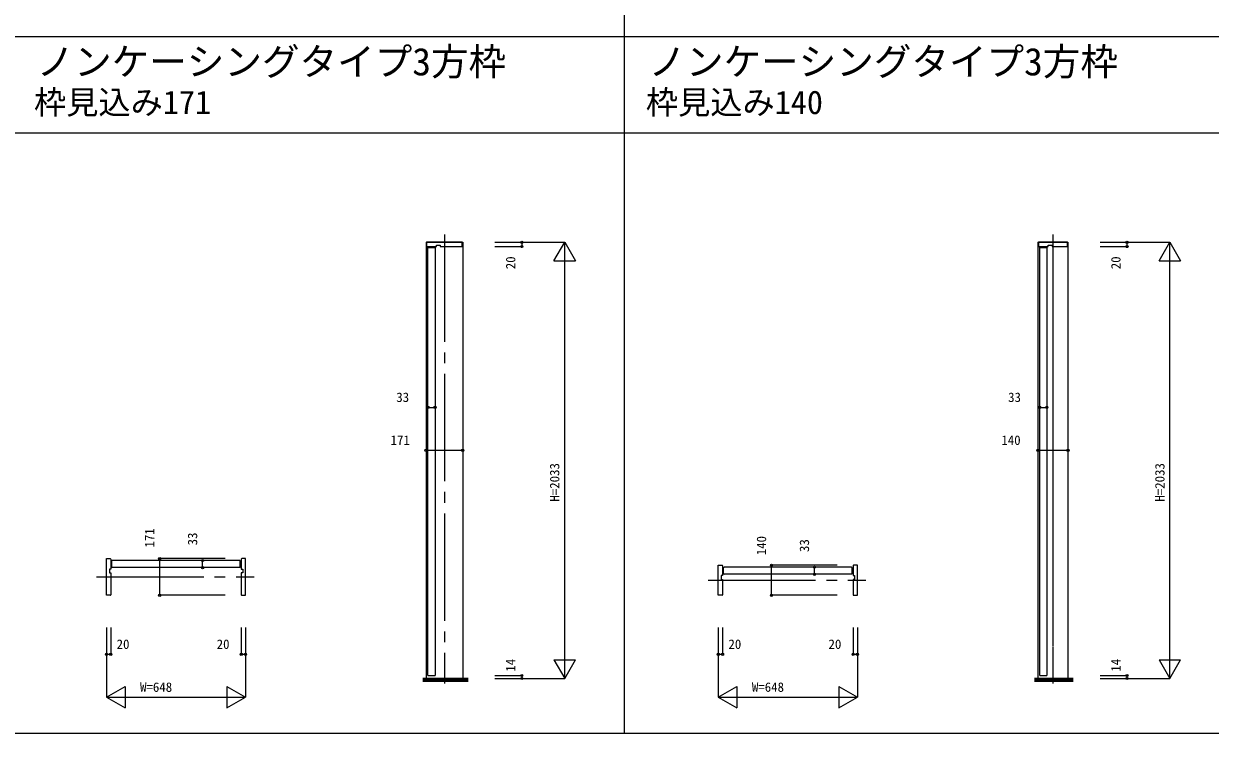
# Model space of a CAD drawing. Units: millimetres, scale not verified. Extents: x -14341 to 14341, y -10000 to 10000.
# Drawn here: x -11438 to -5911, y -10000 to -6694 of the extents above; entities that cross this region are included whole.
import ezdxf
from ezdxf.enums import TextEntityAlignment as Align

# ---------------------------------------------------------------- set-up
doc = ezdxf.new("R2010")
doc.units = ezdxf.units.MM
doc.header["$LTSCALE"] = 50
doc.linetypes.add('USER1', pattern=[13, 10, -1, 1, -1])
doc.layers.add('0-0_0', color=7, linetype='Continuous')
for name, color, linetype, lineweight in [('0-1_YKK_F1', 7, 'Continuous', 18), ('0-3_YKK_N1', 2, 'Continuous', 18), ('0-4_YKK_B1', 4, 'Continuous', 18), ('0-5_YKK_Z1', 7, 'Continuous', 18)]:
    doc.layers.add(name, color=color, linetype=linetype, lineweight=lineweight)
doc.styles.add('ＭＳ ゴシック', font='')
doc.styles.get('ＭＳ ゴシック').set_extended_font_data('MS Gothic')

msp = doc.modelspace()

# ---------------------------------------------------------------- linework, layer by layer
at = {"layer": '0-1_YKK_F1'}
for p, q in [((-8640.01, -10000), (-8640.01, 9500)), ((-14340.01, -6752.5), (8459.99, -6752.5)), ((-14340.01, -7202.5), (8459.99, -7202.5)), ((-14340.01, -10000), (14341.01, -10000))]:
    msp.add_line(p, q, dxfattribs=at)
at = {"layer": '0-3_YKK_N1'}
for p, q in [((-9243.01, -7712.01), (-8918.01, -7712.01)), ((-9243.01, -7732.01), (-9118.01, -7732.01)), ((-9118.01, -7712.01), (-9118.01, -7732.01)), ((-8968.01, -7798.62), (-8918.01, -7712.01)), ((-8918.01, -9745.01), (-8918.01, -7712.01)), ((-8918.01, -7712.01), (-8868.01, -7798.62)), ((-6424.01, -7712.01), (-6099.01, -7712.01)), ((-6424.01, -7732.01), (-6299.01, -7732.01)), ((-6299.01, -7712.01), (-6299.01, -7732.01)), ((-6149.01, -7798.62), (-6099.01, -7712.01)), ((-6099.01, -9745.01), (-6099.01, -7712.01)), ((-6099.01, -7712.01), (-6049.01, -7798.62)), ((-8968.01, -7798.62), (-8868.01, -7798.62)), ((-6149.01, -7798.62), (-6049.01, -7798.62)), ((-9555.01, -8481.39), (-9522.01, -8481.39)), ((-6705.01, -8481.39), (-6672.01, -8481.39)), ((-9564.01, -8681.39), (-9393.01, -8681.39)), ((-6714.01, -8681.39), (-6574.01, -8681.39)), ((-10804.69, -9357.01), (-10804.69, -9186.01)), ((-10499.69, -9186.01), (-10804.69, -9186.01)), ((-10604.69, -9228.01), (-10604.69, -9195.01)), ((-7954.69, -9357.01), (-7954.69, -9217.01)), ((-7649.69, -9217.01), (-7954.69, -9217.01)), ((-7754.69, -9259.01), (-7754.69, -9226.01)), ((-10499.69, -9357.01), (-10804.69, -9357.01)), ((-7649.69, -9357.01), (-7954.69, -9357.01)), ((-11052.69, -9507.01), (-11052.69, -9832.01)), ((-11032.69, -9507.01), (-11032.69, -9632.01)), ((-10404.69, -9507.01), (-10404.69, -9832.01)), ((-8202.69, -9507.01), (-8202.69, -9832.01)), ((-8182.69, -9507.01), (-8182.69, -9632.01)), ((-7554.69, -9507.01), (-7554.69, -9832.01)), ((-11052.69, -9632.01), (-11032.69, -9632.01)), ((-8968.01, -9658.41), (-8868.01, -9658.41)), ((-8968.01, -9658.41), (-8918.01, -9745.01)), ((-8918.01, -9745.01), (-8868.01, -9658.41)), ((-8202.69, -9632.01), (-8182.69, -9632.01)), ((-6149.01, -9658.41), (-6049.01, -9658.41)), ((-6149.01, -9658.41), (-6099.01, -9745.01)), ((-6099.01, -9745.01), (-6049.01, -9658.41)), ((-11052.69, -9832.01), (-10966.09, -9782.01)), ((-10966.09, -9782.01), (-10966.09, -9882.01)), ((-10491.29, -9782.01), (-10491.29, -9882.01)), ((-10491.29, -9782.01), (-10404.69, -9832.01)), ((-9243.01, -9731.01), (-9118.01, -9731.01)), ((-9243.01, -9745.01), (-8918.01, -9745.01)), ((-9118.01, -9731.01), (-9118.01, -9745.01)), ((-8202.69, -9832.01), (-8116.09, -9782.01)), ((-8116.09, -9782.01), (-8116.09, -9882.01)), ((-7641.29, -9782.01), (-7641.29, -9882.01)), ((-7641.29, -9782.01), (-7554.69, -9832.01)), ((-6424.01, -9731.01), (-6299.01, -9731.01)), ((-6424.01, -9745.01), (-6099.01, -9745.01)), ((-6299.01, -9731.01), (-6299.01, -9745.01)), ((-11052.69, -9832.01), (-10404.69, -9832.01)), ((-11052.69, -9832.01), (-10966.09, -9882.01)), ((-10491.29, -9882.01), (-10404.69, -9832.01)), ((-8202.69, -9832.01), (-7554.69, -9832.01)), ((-8202.69, -9832.01), (-8116.09, -9882.01)), ((-7641.29, -9882.01), (-7554.69, -9832.01))]:
    msp.add_line(p, q, dxfattribs=at)
for points in [[(-10424.69, -9507.01), (-10424.69, -9632.01), (-10404.69, -9632.01)], [(-7574.69, -9507.01), (-7574.69, -9632.01), (-7554.69, -9632.01)]]:
    msp.add_lwpolyline(points, dxfattribs=at)
for centre in [(-9118.01, -7712.01), (-9118.01, -7732.01), (-6299.01, -7712.01), (-6299.01, -7732.01), (-9555.01, -8481.39), (-9522.01, -8481.39), (-6705.01, -8481.39), (-6672.01, -8481.39), (-9564.01, -8681.39), (-9393.01, -8681.39), (-6714.01, -8681.39), (-6574.01, -8681.39), (-10804.69, -9186.01), (-10604.69, -9195.01), (-10604.69, -9228.01), (-7954.69, -9217.01), (-7754.69, -9226.01), (-7754.69, -9259.01), (-10804.69, -9357.01), (-7954.69, -9357.01), (-11052.69, -9632.01), (-11032.69, -9632.01), (-10424.69, -9632.01), (-10404.69, -9632.01), (-8202.69, -9632.01), (-8182.69, -9632.01), (-7574.69, -9632.01), (-7554.69, -9632.01), (-9118.01, -9731.01), (-6299.01, -9731.01), (-9118.01, -9745.01), (-6299.01, -9745.01)]:
    msp.add_circle(centre, 5, dxfattribs=at)
at = {"layer": '0-4_YKK_B1'}
for p, q in [((-9564.01, -7712.01), (-9564.01, -9745.01)), ((-9564.01, -7712.01), (-9393.01, -7712.01)), ((-9497.51, -7732.01), (-9397.51, -7732.01)), ((-9393.01, -7712.01), (-9393.01, -9745.01)), ((-6714.01, -7712.01), (-6714.01, -9745.01)), ((-6714.01, -7712.01), (-6574.01, -7712.01)), ((-6714.01, -7712.01), (-6574.01, -7712.01)), ((-6647.51, -7732.01), (-6578.51, -7732.01)), ((-6574.01, -7712.01), (-6574.01, -9745.01)), ((-6644.01, -7745.01), (-6644.01, -9594.51)), ((-11027.69, -9197.01), (-11025.69, -9195.01)), ((-11027.69, -9226.01), (-11027.69, -9197.01)), ((-11027.69, -9226.01), (-11025.69, -9228.01)), ((-10431.69, -9195.01), (-11025.69, -9195.01)), ((-10431.69, -9228.01), (-11025.69, -9228.01)), ((-10429.69, -9197.01), (-10431.69, -9195.01)), ((-10429.69, -9226.01), (-10431.69, -9228.01)), ((-10429.69, -9226.01), (-10429.69, -9197.01)), ((-8177.69, -9228.01), (-8175.69, -9226.01)), ((-8177.69, -9257.01), (-8177.69, -9228.01)), ((-7581.69, -9226.01), (-8175.69, -9226.01)), ((-7579.69, -9228.01), (-7581.69, -9226.01)), ((-7579.69, -9257.01), (-7579.69, -9228.01)), ((-11032.69, -9252.51), (-11032.69, -9355.01)), ((-10424.69, -9252.51), (-10424.69, -9355.01)), ((-8182.69, -9283.51), (-8182.69, -9355.01)), ((-8177.69, -9257.01), (-8175.69, -9259.01)), ((-7581.69, -9259.01), (-8175.69, -9259.01)), ((-7579.69, -9257.01), (-7581.69, -9259.01)), ((-7574.69, -9283.51), (-7574.69, -9355.01)), ((-6644.01, -9597.51), (-6644.01, -9745.01)), ((-9555.01, -9731.01), (-9522.01, -9731.01)), ((-6714.01, -9745.01), (-6574.01, -9745.01)), ((-6705.01, -9731.01), (-6672.01, -9731.01))]:
    msp.add_line(p, q, dxfattribs=at)
for points in [[(-9395.51, -7730.01), (-9395.51, -7712.01), (-9561.51, -7712.01), (-9561.51, -7730.01)], [(-9559.51, -7732.01), (-9515.51, -7732.01), (-9515.51, -7725.51), (-9497.51, -7725.51), (-9497.51, -7732.01)], [(-9555.01, -9731.01), (-9555.01, -7737.01), (-9522.01, -7737.01), (-9522.01, -9731.01)], [(-6576.51, -7730.01), (-6576.51, -7712.01), (-6711.51, -7712.01), (-6711.51, -7730.01)], [(-6709.51, -7732.01), (-6665.51, -7732.01), (-6665.51, -7725.51), (-6647.51, -7725.51), (-6647.51, -7732.01)], [(-6705.01, -9731.01), (-6705.01, -7737.01), (-6672.01, -7737.01), (-6672.01, -9731.01)], [(-11034.69, -9357.01), (-11052.69, -9357.01), (-11052.69, -9186.01), (-11034.69, -9186.01)], [(-11032.69, -9188.01), (-11032.69, -9234.51), (-11039.19, -9234.51), (-11039.19, -9252.51), (-11032.69, -9252.51)], [(-10424.69, -9188.01), (-10424.69, -9234.51), (-10418.19, -9234.51), (-10418.19, -9252.51), (-10424.69, -9252.51)], [(-10422.69, -9357.01), (-10404.69, -9357.01), (-10404.69, -9186.01), (-10422.69, -9186.01)], [(-8184.69, -9357.01), (-8202.69, -9357.01), (-8202.69, -9217.01), (-8184.69, -9217.01)], [(-8182.69, -9219.01), (-8182.69, -9265.51), (-8189.19, -9265.51), (-8189.19, -9283.51), (-8182.69, -9283.51)], [(-7574.69, -9219.01), (-7574.69, -9265.51), (-7568.19, -9265.51), (-7568.19, -9283.51), (-7574.69, -9283.51)], [(-7572.69, -9357.01), (-7554.69, -9357.01), (-7554.69, -9217.01), (-7572.69, -9217.01)]]:
    msp.add_lwpolyline(points, dxfattribs=at)
for centre, start, end in [((-9559.51, -7730.01), 180, 270), ((-9397.51, -7730.01), 270, 0), ((-6709.51, -7730.01), 180, 270), ((-6578.51, -7730.01), 270, 0), ((-11034.69, -9188.01), 0, 90), ((-10422.69, -9188.01), 90, 180), ((-8184.69, -9219.01), 0, 90), ((-7572.69, -9219.01), 90, 180), ((-11034.69, -9355.01), 270, 0), ((-10422.69, -9355.01), 180, 270), ((-8184.69, -9355.01), 270, 0), ((-7572.69, -9355.01), 180, 270)]:
    msp.add_arc(centre, 2, start, end, dxfattribs=at)
at = {"layer": '0-5_YKK_Z1', "linetype": 'USER1'}
for p, q in [((-9478.51, -7675.4), (-9478.51, -9768.27)), ((-6644.01, -7675.4), (-6644.01, -9768.27)), ((-11099.16, -9271.52), (-10365.27, -9271.52)), ((-8249.16, -9287.02), (-7515.27, -9287.02))]:
    msp.add_line(p, q, dxfattribs=at)
at = {"layer": '0-5_YKK_Z1'}
for p, q in [((-9368.05, -9745.01), (-9579.63, -9745.01)), ((-9368.05, -9747.41), (-9579.63, -9747.41)), ((-9368.05, -9749.81), (-9579.63, -9749.81)), ((-9368.05, -9752.21), (-9579.63, -9752.21)), ((-9368.05, -9754.61), (-9579.63, -9754.61)), ((-9579.63, -9757.01), (-9368.05, -9757.01)), ((-6549.05, -9745.01), (-6729.63, -9745.01)), ((-6549.05, -9747.41), (-6729.63, -9747.41)), ((-6549.05, -9749.81), (-6729.63, -9749.81)), ((-6549.05, -9752.21), (-6729.63, -9752.21)), ((-6549.05, -9754.61), (-6729.63, -9754.61)), ((-6729.63, -9757.01), (-6549.05, -9757.01))]:
    msp.add_line(p, q, dxfattribs=at)

# ---------------------------------------------------------------- texts
at = {"layer": '0-0_0', "style": 'ＭＳ ゴシック'}
for s, height, p in [('ノンケーシングタイプ3方枠', 128.3, (-11378.25, -6972.73)), ('ノンケーシングタイプ3方枠', 128.3, (-8528.25, -6972.73)), ('枠見込み171', 110, (-11389.92, -7147.73)), ('枠見込み140', 110, (-8539.92, -7147.73))]:
    msp.add_text(s, height=height, dxfattribs=at).set_placement(p, align=Align.BOTTOM_LEFT)
at = {"layer": '0-3_YKK_N1', "color": 7, "style": 'ＭＳ ゴシック'}
for s, p in [('20', (-9134.88, -7837.55)), ('20', (-6315.88, -7837.55)), ('H=2033', (-8930.01, -8920.48)), ('H=2033', (-6111.01, -8920.48)), ('171', (-10816.69, -9134.44)), ('33', (-10616.69, -9124.44)), ('140', (-7966.69, -9170.44)), ('33', (-7766.69, -9155.44)), ('14', (-9134.88, -9712.86)), ('14', (-6315.88, -9712.86))]:
    msp.add_text(s, height=43.99, rotation=90, dxfattribs=at).set_placement(p, align=Align.BOTTOM_LEFT)
for s, p in [('33', (-9702.6, -8469.39)), ('33', (-6852.6, -8469.39)), ('171', (-9729.18, -8669.39)), ('140', (-6884.18, -8669.39)), ('20', (-11005.37, -9620.01)), ('20', (-10539.28, -9620.01)), ('20', (-8155.37, -9620.01)), ('20', (-7689.28, -9620.01)), ('W=648', (-10896.19, -9820.01)), ('W=648', (-8046.19, -9820.01))]:
    msp.add_text(s, height=43.99, dxfattribs=at).set_placement(p, align=Align.BOTTOM_LEFT)

doc.saveas('drawing.dxf')
